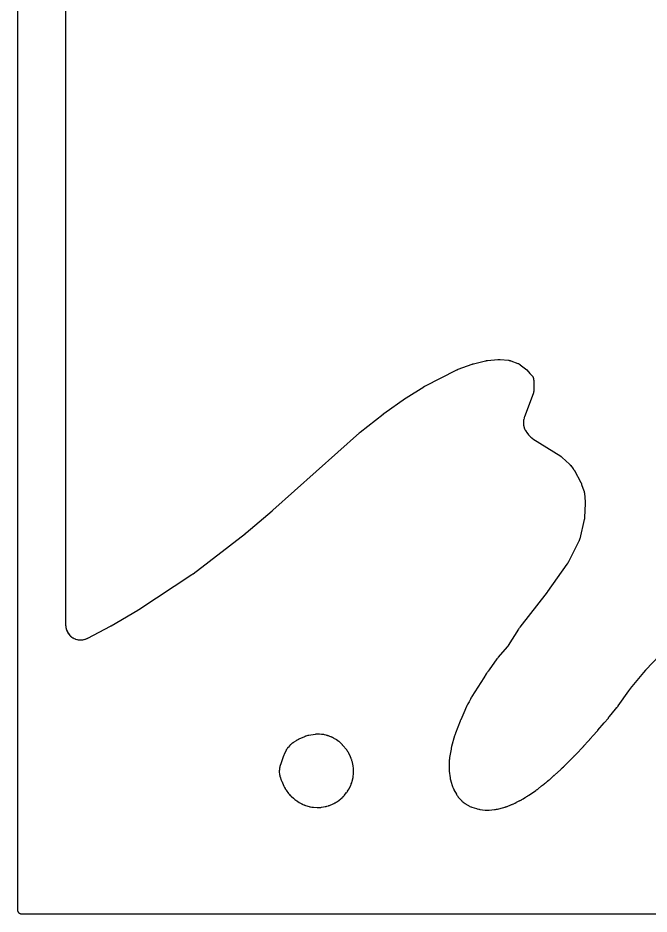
# Model space of a CAD drawing. Header units: millimetres. Extents: x 0 to 300, y 0 to 300.
# Drawn here: x -0.1 to 105.7, y -0.1 to 150 of the extents above; entities that cross this region are included whole.
import ezdxf

# ---------------------------------------------------------------- set-up
doc = ezdxf.new("R2010")
doc.units = ezdxf.units.MM
doc.layers.add('CUT', color=7, linetype='CONTINUOUS')

msp = doc.modelspace()

# ---------------------------------------------------------------- linework, layer by layer
at = {"layer": 'CUT'}
for points in [[(298.5289, -0.0625), (1.4375, -0.0625), (0.5522, -0.0625), (0.4788, -0.0589), (0.4206, -0.0503), (0.3635, -0.036), (0.3082, -0.0162), (0.255, 0.009), (0.2046, 0.0392), (0.1573, 0.0743), (0.1137, 0.1137), (0.0743, 0.1573), (0.0392, 0.2046), (0.009, 0.255), (-0.0162, 0.3082), (-0.036, 0.3635), (-0.0503, 0.4206), (-0.0589, 0.4788), (-0.0625, 0.5522), (-0.0625, 1.4375), (-0.0625, 298.5625)], [(7.9375, 263.6482), (7.9375, 79.1025), (7.9375, 79.0958), (7.9375, 48.4069), (7.9377, 48.3922), (7.94, 48.2968), (7.9406, 48.2822), (7.9434, 48.2249), (7.9455, 48.1956), (7.9639, 48.0084), (7.9725, 47.9503), (8.0086, 47.7683), (8.0228, 47.7113), (8.0765, 47.5337), (8.0962, 47.4784), (8.167, 47.3068), (8.1921, 47.2537), (8.2793, 47.09), (8.3094, 47.0396), (8.4122, 46.8851), (8.4471, 46.8378), (8.5645, 46.6941), (8.6038, 46.6506), (8.7348, 46.519), (8.7782, 46.4795), (8.9213, 46.3614), (8.9683, 46.3263), (9.1223, 46.2227), (9.1726, 46.1924), (9.336, 46.1043), (9.3889, 46.0791), (9.5601, 46.0074), (9.6153, 45.9874), (9.7927, 45.9329), (9.8496, 45.9184), (10.0315, 45.8814), (10.0895, 45.8725), (10.2741, 45.8535), (10.3327, 45.8504), (10.5183, 45.8495), (10.5769, 45.8521), (10.7617, 45.8693), (10.8198, 45.8776), (11.002, 45.9128), (11.059, 45.9268), (11.2369, 45.9796), (11.2923, 45.9991), (11.4666, 46.07), (11.4935, 46.0818), (11.5455, 46.1059), (11.5587, 46.1123), (11.6442, 46.1547), (11.6573, 46.1613), (15.4353, 48.1501), (15.4408, 48.1531), (15.479, 48.1737), (15.4849, 48.1769), (15.5322, 48.2032), (15.5379, 48.2064), (15.5751, 48.2275), (15.5812, 48.231), (20.0102, 50.8186), (20.0167, 50.8224), (20.0618, 50.8495), (20.0687, 50.8538), (20.1245, 50.8883), (20.1312, 50.8926), (20.1749, 50.9205), (20.1821, 50.9251), (29.0625, 56.773), (29.0711, 56.7788), (29.1302, 56.8191), (29.1392, 56.8255), (29.212, 56.8771), (29.2207, 56.8835), (29.2774, 56.9254), (29.2867, 56.9323), (38.061, 63.675), (38.0663, 63.6791), (38.1023, 63.7074), (38.1079, 63.7118), (38.1524, 63.7477), (38.1578, 63.7521), (38.1926, 63.7809), (38.1983, 63.7856), (42.5747, 67.4861), (42.5777, 67.4886), (42.5981, 67.5061), (42.6012, 67.5088), (42.6266, 67.5309), (42.6296, 67.5335), (42.6495, 67.5511), (42.6528, 67.5539), (57.1653, 80.5236), (57.1697, 80.5275), (57.1799, 80.5365), (57.1843, 80.5404), (57.1949, 80.5496), (57.2003, 80.5543), (57.2131, 80.5652), (57.2185, 80.5698), (57.2249, 80.5752), (57.2304, 80.5798), (57.2434, 80.5905), (57.2489, 80.5951), (57.2517, 80.5974), (57.2584, 80.6028), (57.2739, 80.6152), (57.2806, 80.6205), (61.1723, 83.6746), (61.1839, 83.6836), (61.1958, 83.6928), (61.1999, 83.6959), (61.2097, 83.7034), (61.2139, 83.7066), (61.2188, 83.7103), (61.2231, 83.7134), (61.233, 83.7208), (61.2368, 83.7236), (61.2449, 83.7295), (61.2565, 83.7379), (61.2616, 83.7415), (64.9068, 86.334), (64.9112, 86.3371), (64.9213, 86.3442), (64.9257, 86.3473), (64.9361, 86.3545), (64.9415, 86.3582), (64.954, 86.3667), (64.9594, 86.3704), (64.9657, 86.3746), (64.9711, 86.3782), (64.9838, 86.3867), (64.9886, 86.3898), (64.999, 86.3965), (65.0138, 86.406), (65.0203, 86.4101), (67.9527, 88.2493), (67.9614, 88.2547), (67.9817, 88.2671), (67.9904, 88.2724), (68.0011, 88.2787), (68.0098, 88.2839), (68.0303, 88.2958), (68.0392, 88.3009), (68.0494, 88.3066), (68.0583, 88.3116), (68.0791, 88.3231), (68.088, 88.3279), (68.099, 88.3338), (68.108, 88.3386), (68.1291, 88.3496), (68.1381, 88.3542), (73.4877, 91.069), (73.5, 91.0751), (73.5288, 91.0892), (73.5412, 91.0951), (73.5563, 91.1023), (73.5688, 91.108), (73.598, 91.1212), (73.6106, 91.1267), (73.625, 91.133), (73.6377, 91.1384), (73.6673, 91.1506), (73.68, 91.1558), (73.6956, 91.162), (73.7084, 91.167), (73.7383, 91.1783), (73.7512, 91.1831), (76.0742, 92.0246), (76.086, 92.0288), (76.1136, 92.0383), (76.1254, 92.0424), (76.1399, 92.0471), (76.1518, 92.051), (76.1796, 92.0598), (76.1915, 92.0635), (76.2053, 92.0676), (76.2173, 92.0711), (76.2453, 92.0791), (76.2573, 92.0825), (76.2721, 92.0864), (76.2841, 92.0896), (76.3124, 92.0968), (76.3245, 92.0999), (78.3209, 92.5809), (78.3362, 92.5844), (78.3719, 92.5924), (78.3873, 92.5957), (78.4061, 92.5995), (78.4215, 92.6025), (78.4575, 92.6092), (78.473, 92.612), (78.4908, 92.615), (78.5021, 92.6168), (78.5423, 92.6229), (78.5585, 92.6251), (78.5771, 92.6276), (78.5927, 92.6295), (78.6291, 92.6337), (78.6447, 92.6354), (80.4009, 92.8059), (80.4116, 92.8069), (80.4281, 92.8083), (80.4555, 92.8102), (80.4922, 92.8122), (80.5248, 92.8134), (80.5507, 92.8138), (80.5655, 92.814), (80.571, 92.814), (80.6031, 92.8135), (80.6744, 92.811), (80.7172, 92.8086), (80.7316, 92.8074), (80.7422, 92.8065), (82.1791, 92.6719), (82.189, 92.6709), (82.2044, 92.6693), (82.2298, 92.6662), (82.2491, 92.6637), (82.2694, 92.6606), (82.2736, 92.6599), (82.3256, 92.6497), (82.396, 92.6336), (82.4623, 92.6158), (82.5086, 92.6014), (82.5468, 92.5887), (82.5591, 92.5842), (82.5683, 92.5808), (83.7303, 92.1484), (83.7396, 92.1449), (83.75, 92.1409), (83.764, 92.1352), (83.7955, 92.1216), (83.8249, 92.1084), (83.8299, 92.106), (83.8828, 92.0789), (83.9537, 92.0394), (84.0193, 91.9992), (84.0643, 91.9689), (84.101, 91.9428), (84.1128, 91.934), (84.1216, 91.9273), (85.218, 91.0845), (85.7462, 90.4778), (85.753, 90.4698), (85.7694, 90.4505), (85.7799, 90.438), (85.7863, 90.4307), (85.8478, 90.3602), (85.8577, 90.3491), (85.8967, 90.3065), (85.9173, 90.2852), (86.0541, 90.1501), (86.0648, 90.1398), (86.0684, 90.1364), (86.086, 90.1194), (86.1513, 90.0546), (86.1798, 90.0232), (86.1983, 89.9916), (86.2241, 89.9426), (86.2594, 89.8673), (86.2805, 89.8162), (86.3087, 89.738), (86.3251, 89.6851), (86.3459, 89.6047), (86.3573, 89.5505), (86.3706, 89.4685), (86.3794, 89.3929), (86.3832, 89.3515), (86.3854, 89.3201), (86.3881, 89.2909), (86.3972, 89.2139), (86.3975, 89.2116), (86.3994, 89.1954), (86.3998, 89.1928), (86.4054, 89.1483), (86.4105, 89.0953), (86.4185, 88.9756), (86.4205, 88.9134), (86.4205, 88.911), (86.4204, 88.8994), (86.4007, 87.6109), (86.3993, 87.5722), (86.3951, 87.5014), (86.3873, 87.4245), (86.3799, 87.3735), (86.3655, 87.2975), (86.3537, 87.2474), (86.3329, 87.1729), (86.3108, 87.1055), (86.298, 87.069), (84.8441, 83.1974), (84.838, 83.1806), (84.8006, 83.071), (84.795, 83.0541), (84.7745, 82.9877), (84.765, 82.9534), (84.7099, 82.7286), (84.7024, 82.6937), (84.695, 82.6533), (84.69, 82.621), (84.6633, 82.4106), (84.66, 82.3781), (84.6583, 82.3544), (84.6569, 82.3248), (84.6526, 82.1347), (84.6542, 82.0754), (84.6684, 81.8884), (84.6759, 81.8295), (84.7086, 81.6449), (84.7218, 81.587), (84.7725, 81.4065), (84.7914, 81.3503), (84.8597, 81.1756), (84.884, 81.1215), (84.9693, 80.9545), (84.9988, 80.903), (85.1015, 80.743), (85.1182, 80.7185), (85.1519, 80.6713), (85.1606, 80.6594), (85.2186, 80.5823), (85.2277, 80.5706), (85.5279, 80.1913), (85.5386, 80.1782), (85.6095, 80.0937), (85.6205, 80.0809), (85.6645, 80.0314), (85.6877, 80.0067), (85.8409, 79.8527), (85.8914, 79.8074), (86.061, 79.6716), (86.0881, 79.6512), (86.142, 79.6128), (86.1559, 79.6032), (86.2475, 79.5418), (86.2617, 79.5326), (90.9067, 76.6081), (90.9158, 76.6023), (90.9299, 76.5932), (90.9529, 76.5778), (90.9834, 76.5567), (91.0102, 76.5375), (91.0312, 76.5219), (91.0431, 76.5128), (91.0474, 76.5094), (91.0727, 76.4892), (91.1281, 76.4431), (91.1606, 76.4147), (91.1714, 76.4048), (91.1793, 76.3975), (92.3832, 75.2672), (92.3902, 75.2605), (92.401, 75.2502), (92.4186, 75.2328), (92.4419, 75.2092), (92.4622, 75.1879), (92.478, 75.1708), (92.487, 75.1609), (92.4904, 75.1572), (92.5093, 75.1354), (92.5507, 75.0861), (92.5749, 75.0561), (92.5828, 75.0458), (92.5887, 75.0381), (93.0151, 74.4719), (93.0247, 74.4589), (93.0468, 74.4284), (93.0562, 74.4153), (93.0675, 74.3991), (93.0766, 74.3858), (93.0976, 74.3545), (93.1065, 74.3411), (93.1165, 74.3255), (93.1252, 74.3119), (93.145, 74.2799), (93.1534, 74.2661), (93.1635, 74.2492), (93.1717, 74.2353), (93.1904, 74.2026), (93.1983, 74.1885), (94.3001, 72.1811), (94.3047, 72.1726), (94.3118, 72.1593), (94.3232, 72.1372), (94.3382, 72.1074), (94.351, 72.0806), (94.3608, 72.0593), (94.3663, 72.047), (94.3683, 72.0424), (94.3797, 72.0156), (94.4039, 71.9556), (94.4176, 71.9192), (94.422, 71.9069), (94.4252, 71.8977), (94.7984, 70.8059), (94.8014, 70.7972), (94.8059, 70.7835), (94.813, 70.7609), (94.8222, 70.7304), (94.8299, 70.7033), (94.831, 70.6994), (94.8425, 70.6511), (94.8563, 70.5849), (94.8672, 70.5215), (94.8733, 70.4764), (94.8776, 70.439), (94.8787, 70.4268), (94.8795, 70.4176), (94.9993, 68.9708), (95.0003, 68.9568), (95.0025, 68.9242), (95.0034, 68.9102), (95.0042, 68.8931), (95.0048, 68.8791), (95.006, 68.8464), (95.0064, 68.8324), (95.0067, 68.8163), (95.0069, 68.8023), (95.0071, 68.7696), (95.007, 68.7556), (95.0068, 68.7385), (95.0066, 68.7245), (95.0057, 68.6918), (95.0052, 68.6778), (94.9077, 66.3573), (94.9072, 66.3466), (94.9063, 66.33), (94.9044, 66.3026), (94.9013, 66.266), (94.8979, 66.2335), (94.8948, 66.2078), (94.8929, 66.1931), (94.8922, 66.1876), (94.8872, 66.1559), (94.8749, 66.0856), (94.8666, 66.0436), (94.8634, 66.0295), (94.861, 66.0191), (94.0934, 62.7739), (94.0902, 62.7609), (94.0858, 62.7435), (94.0712, 62.692), (94.0443, 62.6071), (94.0316, 62.5698), (94.0172, 62.5331), (93.9828, 62.4509), (93.9608, 62.4022), (93.9529, 62.386), (93.9469, 62.374), (92.1358, 58.808), (92.1281, 58.7934), (92.11, 58.7593), (92.1021, 58.7447), (92.0924, 58.7271), (92.0842, 58.7127), (92.0649, 58.6793), (92.0564, 58.6651), (92.0466, 58.6489), (92.038, 58.6348), (92.0174, 58.6022), (92.0085, 58.5882), (91.9974, 58.5714), (91.9882, 58.5576), (91.9665, 58.5258), (91.957, 58.5122), (88.7084, 53.9324), (88.7002, 53.9208), (88.6915, 53.9089), (88.6886, 53.9049), (88.6815, 53.8951), (88.6784, 53.891), (88.6749, 53.8862), (88.6718, 53.882), (88.6645, 53.8724), (88.6618, 53.8688), (88.6559, 53.861), (88.6474, 53.8499), (88.6436, 53.8451), (84.0678, 47.9849), (84.0579, 47.9719), (83.9947, 47.8862), (83.9852, 47.8729), (83.9089, 47.7633), (83.8997, 47.7498), (83.8413, 47.6608), (83.8325, 47.647), (82.1341, 44.9003), (82.1292, 44.8925), (82.1216, 44.8804), (82.1087, 44.8606), (82.0911, 44.8343), (82.0751, 44.8112), (82.0621, 44.7931), (82.0546, 44.7828), (82.0518, 44.7789), (82.035, 44.757), (81.9971, 44.7087), (81.9737, 44.6802), (81.9656, 44.6707), (81.9596, 44.6638), (80.4519, 42.9359), (80.4428, 42.9253), (80.3848, 42.8555), (80.376, 42.8447), (80.3051, 42.7554), (80.2966, 42.7444), (80.2418, 42.672), (80.2335, 42.6608), (78.9214, 40.8397), (78.764, 40.6321), (78.7503, 40.614), (78.7436, 40.6051), (78.6981, 40.5427), (78.6912, 40.533), (78.636, 40.4541), (78.6294, 40.4445), (78.587, 40.3813), (78.5802, 40.3708), (78.5522, 40.3272), (78.551, 40.3256), (78.5167, 40.2764), (78.5114, 40.2688), (78.4695, 40.2068), (78.4645, 40.1993), (78.4322, 40.1499), (78.4269, 40.1417), (78.0077, 39.478), (76.0218, 36.3804), (76.0116, 36.3639), (75.9468, 36.2553), (75.9371, 36.2385), (75.8604, 36.0997), (75.8512, 36.0825), (75.7937, 35.97), (75.7851, 35.9525), (75.551, 35.4559), (75.3664, 35.1565), (75.3606, 35.1469), (75.3205, 35.0791), (75.3146, 35.0689), (75.2892, 35.0239), (75.2774, 35.002), (75.2068, 34.8639), (75.1963, 34.8423), (75.1789, 34.8046), (75.1742, 34.7944), (75.1429, 34.7231), (75.1379, 34.7114), (74.6829, 33.6137), (74.147, 32.4767), (74.1426, 32.4671), (74.1127, 32.4006), (74.1082, 32.3903), (74.0724, 32.3066), (74.0681, 32.2964), (74.0411, 32.2298), (74.0367, 32.2188), (73.2646, 30.205), (73.2572, 30.1848), (73.2178, 30.0698), (73.2169, 30.0674), (73.2108, 30.0504), (73.1626, 29.911), (73.1569, 29.8938), (73.1219, 29.7815), (73.1168, 29.7642), (72.6283, 28.0152), (72.6243, 27.9999), (72.5992, 27.9001), (72.5956, 27.8846), (72.5674, 27.7585), (72.5642, 27.743), (72.5444, 27.642), (72.5416, 27.6264), (72.5296, 27.555), (72.2899, 26.1482), (72.2868, 26.1279), (72.2689, 25.9959), (72.2665, 25.9756), (72.2621, 25.9316), (72.2614, 25.9254), (72.2566, 25.8773), (72.2498, 25.8093), (72.249, 25.8005), (72.245, 25.7591), (72.2433, 25.7387), (72.2347, 25.6058), (72.2338, 25.5853), (72.2038, 24.5875), (72.1977, 24.4004), (72.1974, 24.388), (72.1971, 24.3658), (72.1971, 24.3653), (72.1969, 24.3531), (72.1961, 24.2739), (72.1961, 24.2617), (72.1966, 24.2141), (72.1973, 24.1897), (72.2055, 24.0316), (72.2072, 24.0073), (72.2116, 23.9598), (72.2128, 23.9477), (72.2217, 23.869), (72.2231, 23.8569), (72.3671, 22.7766), (72.369, 22.7629), (72.3829, 22.6744), (72.3852, 22.6608), (72.3948, 22.6077), (72.4003, 22.5807), (72.4401, 22.406), (72.4469, 22.3793), (72.4613, 22.3274), (72.4651, 22.3141), (72.4656, 22.3127), (72.4706, 22.2945), (72.4745, 22.2812), (72.5005, 22.1952), (72.5047, 22.182), (72.7988, 21.2865), (72.8033, 21.2734), (72.8332, 21.189), (72.8379, 21.1761), (72.857, 21.1258), (72.8674, 21.1002), (72.9386, 20.936), (72.9502, 20.911), (72.9738, 20.8626), (72.98, 20.8503), (73.0212, 20.7708), (73.0277, 20.7586), (73.4484, 19.9905), (73.4571, 19.9752), (73.5148, 19.8768), (73.5239, 19.8618), (73.5602, 19.8038), (73.5675, 19.7929), (73.5734, 19.7835), (73.5938, 19.7532), (73.6891, 19.6208), (73.7118, 19.5888), (73.7172, 19.5817), (73.7322, 19.5609), (73.7544, 19.5319), (73.7993, 19.4768), (73.8111, 19.4629), (73.8888, 19.3733), (73.9009, 19.3597), (74.031, 19.2187), (74.2246, 19.0047), (74.2335, 18.995), (74.2925, 18.9326), (74.3016, 18.9231), (74.3379, 18.8864), (74.3568, 18.8681), (74.4809, 18.753), (74.5142, 18.7248), (74.5189, 18.7205), (74.5588, 18.6871), (74.6913, 18.5859), (74.7123, 18.5706), (74.754, 18.5415), (74.7648, 18.5342), (74.8351, 18.4874), (74.846, 18.4803), (75.3257, 18.1759), (75.33, 18.1731), (75.3361, 18.1693), (75.3568, 18.1562), (75.3674, 18.1496), (75.4369, 18.1074), (75.4477, 18.1011), (75.49, 18.0766), (75.5119, 18.0646), (75.654, 17.9902), (75.6993, 17.9689), (75.847, 17.9066), (75.8703, 17.8974), (75.9161, 17.8803), (75.9279, 17.8761), (76.0046, 17.8492), (76.0164, 17.8452), (76.7799, 17.5961), (76.7938, 17.5918), (76.8845, 17.5646), (76.8985, 17.5606), (76.9534, 17.5456), (76.9817, 17.5386), (77.1665, 17.4976), (77.195, 17.492), (77.2511, 17.4824), (77.2655, 17.4801), (77.3592, 17.4664), (77.3736, 17.4645), (77.3783, 17.4639), (78.2481, 17.358), (78.2638, 17.3563), (78.3658, 17.3466), (78.3815, 17.3454), (78.4429, 17.3411), (78.4744, 17.3398), (78.6792, 17.3365), (78.7107, 17.3369), (78.7722, 17.3391), (78.788, 17.3399), (78.8902, 17.3463), (78.9059, 17.3475), (79.8231, 17.4295), (79.8265, 17.4298), (79.8387, 17.431), (79.9176, 17.4396), (79.9297, 17.4411), (79.977, 17.4473), (80.0012, 17.4509), (80.1576, 17.4779), (80.1816, 17.4825), (80.2283, 17.4925), (80.2402, 17.4952), (80.3175, 17.5134), (80.3293, 17.5164), (81.3794, 17.7867), (81.3991, 17.7921), (81.5268, 17.8297), (81.5463, 17.8358), (81.5837, 17.8482), (81.5939, 17.8514), (81.6713, 17.8773), (81.7048, 17.8884), (81.7092, 17.8899), (81.752, 17.9042), (81.7713, 17.911), (81.8958, 17.9574), (81.9149, 17.9648), (82.5324, 18.2189), (82.662, 18.2614), (82.6757, 18.2661), (82.7641, 18.2975), (82.7777, 18.3025), (82.8304, 18.3226), (82.8571, 18.3336), (83.0289, 18.4089), (83.0551, 18.4212), (83.1056, 18.4463), (83.1185, 18.4529), (83.2015, 18.4967), (83.205, 18.4986), (83.2462, 18.5169), (83.2624, 18.5244), (83.394, 18.5876), (83.41, 18.5956), (83.5132, 18.6491), (83.529, 18.6576), (83.8652, 18.8447), (83.9752, 18.8939), (83.985, 18.8984), (84.0535, 18.9305), (84.0637, 18.9354), (84.1082, 18.9573), (84.1294, 18.9682), (84.2603, 19.0392), (84.2803, 19.0506), (84.3146, 19.0709), (84.3238, 19.0765), (84.3874, 19.1158), (84.3977, 19.1223), (84.6064, 19.2572), (84.8382, 19.3862), (84.8546, 19.3957), (84.9605, 19.459), (84.9766, 19.469), (85.1069, 19.5527), (85.1227, 19.5632), (85.1743, 19.5988), (85.3294, 19.6854), (85.3457, 19.6949), (85.4512, 19.7583), (85.4673, 19.7683), (85.597, 19.8519), (85.6127, 19.8624), (85.714, 19.9323), (85.7294, 19.9433), (86.1599, 20.261), (86.747, 20.6403), (86.762, 20.6504), (86.8584, 20.7169), (86.8731, 20.7273), (86.9916, 20.8144), (87.0059, 20.8253), (87.0982, 20.8974), (87.1122, 20.9088), (87.697, 21.3952), (88.2071, 21.7717), (88.2184, 21.7802), (88.2908, 21.8363), (88.3018, 21.8451), (88.3911, 21.9177), (88.402, 21.9267), (88.4717, 21.9862), (88.4823, 21.9954), (88.7014, 22.1915), (88.7284, 22.2113), (88.7399, 22.2199), (88.8135, 22.2769), (88.8247, 22.2858), (88.9154, 22.3594), (88.9264, 22.3686), (88.9973, 22.429), (89.0081, 22.4384), (89.7726, 23.1224), (89.8154, 23.1593), (89.8238, 23.1667), (89.8917, 23.2275), (89.8999, 23.235), (89.9392, 23.2715), (90.8731, 24.107), (90.8806, 24.1139), (90.9329, 24.1622), (90.9409, 24.1698), (91.0049, 24.2312), (91.0126, 24.2388), (91.0623, 24.2882), (91.0703, 24.2964), (91.0969, 24.3239), (91.1046, 24.3315), (91.1153, 24.3423), (91.1741, 24.4031), (91.3905, 24.5967), (91.3976, 24.6031), (91.4466, 24.6484), (91.4541, 24.6555), (91.5143, 24.713), (91.5215, 24.72), (91.5683, 24.7663), (91.5759, 24.7739), (92.92, 26.1515), (93.1033, 26.3286), (93.1091, 26.3343), (93.1492, 26.3742), (93.1554, 26.3803), (93.2046, 26.4307), (93.2106, 26.4369), (93.2489, 26.4772), (93.2552, 26.4839), (93.4423, 26.6868), (94.713, 27.9891), (94.7184, 27.9947), (94.7556, 28.0339), (94.7613, 28.04), (94.8071, 28.0895), (94.8126, 28.0955), (94.8482, 28.1351), (94.854, 28.1416), (95.4753, 28.8527), (95.6885, 29.0733), (95.6947, 29.0799), (95.7379, 29.126), (95.7445, 29.1331), (95.7975, 29.1914), (95.7983, 29.1924), (95.8021, 29.1965), (95.8085, 29.2037), (95.8496, 29.2504), (95.8563, 29.2582), (96.3542, 29.8444), (97.0368, 30.5847), (97.0416, 30.5899), (97.074, 30.6259), (97.079, 30.6315), (97.119, 30.677), (97.1238, 30.6825), (97.1549, 30.7189), (97.16, 30.7248), (98.213, 31.9865), (98.8967, 32.7691), (98.9026, 32.776), (98.9434, 32.8241), (98.9496, 32.8316), (98.9995, 32.8924), (99.0055, 32.8998), (99.0441, 32.9485), (99.0504, 32.9565), (99.3616, 33.3627), (100.3464, 34.5426), (100.3533, 34.5511), (100.4011, 34.6105), (100.4083, 34.6197), (100.4664, 34.6949), (100.4734, 34.704), (100.5181, 34.7643), (100.5253, 34.7743), (100.5367, 34.7902), (100.5375, 34.7914), (102.3447, 37.3339), (102.5026, 37.5561), (102.5067, 37.5617), (102.5162, 37.5748), (102.5202, 37.5804), (102.5301, 37.5938), (102.5351, 37.6007), (102.5471, 37.6166), (102.5522, 37.6234), (102.5583, 37.6313), (102.5635, 37.6381), (102.5758, 37.6539), (102.5811, 37.6606), (102.5838, 37.6641), (102.5902, 37.672), (102.6051, 37.6903), (102.6115, 37.6982), (105.1071, 40.6983), (105.1109, 40.7028), (105.1198, 40.7134), (105.1236, 40.7179), (105.1326, 40.7285), (105.1374, 40.7339), (105.1484, 40.7467), (105.1531, 40.7521), (105.1587, 40.7583), (105.1635, 40.7637), (105.1748, 40.7763), (105.1796, 40.7817), (105.1821, 40.7844), (105.1879, 40.7907), (105.2015, 40.8053), (105.2073, 40.8116), (108.6054, 44.4002)]]:
    msp.add_lwpolyline(points, dxfattribs=at)
msp.add_lwpolyline([(46.1063, 19.3378), (46.3083, 19.1605), (46.3196, 19.1508), (46.3432, 19.1311), (46.3521, 19.1236), (46.3892, 19.0927), (46.3939, 19.0888), (46.395, 19.0879), (46.4249, 19.0631), (46.4362, 19.0539), (46.4808, 19.0186), (46.5041, 19.0011), (46.5658, 18.9571), (46.658, 18.891), (46.682, 18.8746), (46.7297, 18.8437), (46.742, 18.836), (46.7555, 18.8277), (46.7596, 18.8251), (46.772, 18.8174), (46.8526, 18.7684), (46.8651, 18.761), (47.0694, 18.6435), (47.4229, 18.4386), (47.4378, 18.4302), (47.5349, 18.3776), (47.5499, 18.3697), (47.5682, 18.3605), (47.569, 18.36), (47.5844, 18.352), (47.6447, 18.3218), (47.6761, 18.3072), (47.8824, 18.2183), (47.9145, 18.2056), (47.9779, 18.1825), (47.9943, 18.1768), (48.003, 18.1739), (48.0198, 18.1678), (48.0362, 18.1621), (48.1437, 18.1267), (48.1604, 18.1215), (48.7401, 17.9487), (48.7571, 17.9439), (48.8683, 17.9143), (48.8854, 17.91), (48.921, 17.9017), (48.955, 17.8936), (48.9891, 17.8865), (49.2123, 17.847), (49.2468, 17.842), (49.3144, 17.834), (49.3317, 17.8322), (49.4447, 17.8223), (49.4621, 17.821), (50.087, 17.7842), (50.0898, 17.7841), (50.1069, 17.7833), (50.2181, 17.7799), (50.2353, 17.7797), (50.3021, 17.7795), (50.3363, 17.7805), (50.5585, 17.7928), (50.5926, 17.7957), (50.659, 17.8032), (50.676, 17.8053), (50.6887, 17.8071), (50.6992, 17.8084), (50.716, 17.8106), (50.8254, 17.8265), (50.8422, 17.8292), (51.151, 17.8832), (51.4338, 17.9316), (51.4507, 17.9348), (51.4825, 17.9411), (51.4847, 17.9415), (51.5011, 17.9447), (51.6076, 17.9663), (51.6239, 17.9699), (51.6874, 17.9847), (51.7197, 17.9932), (51.9281, 18.0541), (51.9599, 18.0644), (52.0214, 18.0861), (52.0371, 18.0919), (52.1384, 18.131), (52.1539, 18.1373), (52.1565, 18.1384), (52.7751, 18.397), (52.7752, 18.397), (52.7867, 18.4019), (52.861, 18.4348), (52.8724, 18.44), (52.9167, 18.4608), (52.9392, 18.4718), (53.0816, 18.5459), (53.125, 18.5708), (53.1409, 18.5808), (53.1611, 18.5914), (53.2043, 18.6163), (53.3394, 18.702), (53.3602, 18.7158), (53.4002, 18.7436), (53.4104, 18.7509), (53.476, 18.7985), (53.4861, 18.8059), (54.0494, 19.2328), (54.0629, 19.2431), (54.0726, 19.2506), (54.1353, 19.3002), (54.1449, 19.3079), (54.1819, 19.3384), (54.2006, 19.3545), (54.318, 19.4596), (54.3532, 19.4939), (54.4407, 19.5862), (54.4438, 19.5894), (54.446, 19.5918), (54.4616, 19.6083), (54.4634, 19.6103), (54.4939, 19.6423), (54.5105, 19.6605), (54.5421, 19.6965), (54.5501, 19.7059), (54.6015, 19.7669), (54.6093, 19.7764), (55.0351, 20.3041), (55.0454, 20.3173), (55.1115, 20.4041), (55.1215, 20.4176), (55.1597, 20.4707), (55.1785, 20.4985), (55.2955, 20.6824), (55.3127, 20.7112), (55.3448, 20.7683), (55.3525, 20.7825), (55.3643, 20.8037), (55.3723, 20.8185), (55.4226, 20.9148), (55.4301, 20.9298), (55.7142, 21.5126), (55.7213, 21.5277), (55.766, 21.6265), (55.7727, 21.6417), (55.7979, 21.7017), (55.81, 21.7328), (55.8827, 21.9369), (55.893, 21.9687), (55.9114, 22.0311), (55.9159, 22.0471), (55.9436, 22.1519), (55.9476, 22.1681), (55.9483, 22.1708), (56.1007, 22.8188), (56.1028, 22.8278), (56.1036, 22.8311), (56.1073, 22.8478), (56.1297, 22.9572), (56.1329, 22.9741), (56.1445, 23.0402), (56.1495, 23.0742), (56.1754, 23.2959), (56.1784, 23.3301), (56.1824, 23.397), (56.1831, 23.4142), (56.1865, 23.5258), (56.1868, 23.543), (56.1879, 24.1363), (56.1877, 24.1543), (56.1843, 24.2716), (56.1836, 24.2897), (56.1817, 24.3212), (56.1812, 24.3326), (56.1769, 24.4034), (56.1736, 24.4397), (56.1449, 24.6744), (56.1394, 24.7104), (56.1265, 24.7802), (56.1229, 24.7981), (56.1209, 24.8073), (56.1181, 24.822), (56.1145, 24.8397), (56.0894, 24.9542), (56.0852, 24.9717), (55.9896, 25.352), (55.9313, 25.5872), (55.9273, 25.6023), (55.9002, 25.7005), (55.8959, 25.7155), (55.8898, 25.7355), (55.8865, 25.7468), (55.8805, 25.766), (55.8781, 25.774), (55.8775, 25.7758), (55.8679, 25.8069), (55.8575, 25.8374), (55.8192, 25.9411), (55.7854, 26.0346), (55.7737, 26.0647), (55.7491, 26.1227), (55.7427, 26.1374), (55.6992, 26.2328), (55.6924, 26.2474), (55.3906, 26.8658), (55.3824, 26.882), (55.3276, 26.9862), (55.3189, 27.0021), (55.2841, 27.0636), (55.2671, 27.0917), (55.2634, 27.0984), (55.2443, 27.1298), (55.1146, 27.3303), (55.0937, 27.3605), (55.0511, 27.4182), (55.04, 27.4328), (54.9661, 27.5267), (54.9545, 27.541), (54.4698, 28.12), (54.4617, 28.1294), (54.4087, 28.1902), (54.4005, 28.1994), (54.3679, 28.2352), (54.3508, 28.2532), (54.3468, 28.2573), (54.3036, 28.3067), (54.2949, 28.3165), (54.2604, 28.3544), (54.2423, 28.3734), (54.1222, 28.4941), (54.1033, 28.5123), (54.0656, 28.547), (54.0558, 28.5557), (53.9919, 28.6121), (53.982, 28.6206), (53.7579, 28.8095), (53.7442, 28.8207), (53.6539, 28.8924), (53.6398, 28.9032), (53.5843, 28.9446), (53.5553, 28.965), (53.3627, 29.0917), (53.3325, 29.1103), (53.2725, 29.1449), (53.257, 29.1535), (53.1555, 29.2082), (53.1397, 29.2163), (53.0266, 29.2729), (52.9368, 29.3339), (52.9223, 29.3434), (52.8652, 29.3799), (52.8354, 29.3977), (52.6384, 29.5079), (52.6076, 29.524), (52.5467, 29.5536), (52.5309, 29.5609), (52.428, 29.6073), (52.412, 29.6142), (52.2326, 29.6888), (52.2156, 29.6956), (52.1045, 29.7378), (52.0873, 29.7441), (52.0199, 29.7674), (51.985, 29.7783), (51.9027, 29.8013), (51.8169, 29.832), (51.7821, 29.8433), (51.7137, 29.8632), (51.6961, 29.868), (51.5812, 29.8977), (51.5635, 29.902), (51.3368, 29.9532), (51.3167, 29.9574), (51.1855, 29.9823), (51.1653, 29.9858), (50.9997, 30.0115), (50.9794, 30.0143), (50.8468, 30.0302), (50.8264, 30.0323), (50.4927, 30.0608), (50.4803, 30.0617), (50.4001, 30.0669), (50.3878, 30.0676), (50.3395, 30.0697), (50.3148, 30.0703), (50.1563, 30.0707), (50.1068, 30.0688), (49.9488, 30.0562), (49.9242, 30.0537), (49.8762, 30.0479), (49.864, 30.0463), (49.7844, 30.035), (49.7722, 30.0331), (48.7205, 29.8611), (48.7081, 29.859), (48.6277, 29.8441), (48.6154, 29.8416), (48.5673, 29.8317), (48.5427, 29.8261), (48.3863, 29.7868), (48.3381, 29.7725), (48.1855, 29.7203), (48.1618, 29.7116), (48.1524, 29.708), (48.1343, 29.7013), (48.0886, 29.6834), (48.0769, 29.6787), (48.0014, 29.6474), (47.9899, 29.6424), (47.0376, 29.2231), (47.0257, 29.2177), (46.9484, 29.1816), (46.9482, 29.1815), (46.9442, 29.1797), (46.9326, 29.1741), (46.8878, 29.1521), (46.8651, 29.1404), (46.7192, 29.0609), (46.697, 29.0482), (46.6542, 29.0224), (46.6433, 29.0157), (46.5731, 28.9714), (46.5623, 28.9645), (46.1624, 28.7001), (46.1487, 28.6908), (46.0606, 28.6289), (46.0472, 28.6192), (46.0311, 28.6073), (46.0137, 28.5956), (46.0034, 28.5886), (45.9372, 28.5423), (45.9271, 28.5351), (45.8879, 28.5064), (45.8681, 28.4913), (45.7435, 28.3921), (45.7059, 28.3595), (45.5899, 28.2503), (45.5721, 28.2328), (45.5382, 28.1981), (45.5296, 28.1891), (45.4743, 28.1302), (45.4659, 28.121), (45.274, 27.9078), (45.2649, 27.8974), (45.2062, 27.829), (45.1973, 27.8184), (45.163, 27.7765), (45.1459, 27.7547), (45.0398, 27.6122), (45.0088, 27.5663), (44.9163, 27.4147), (44.9024, 27.3907), (44.8764, 27.3432), (44.8699, 27.331), (44.8284, 27.251), (44.8222, 27.2387), (44.556, 26.6952), (44.5477, 26.6775), (44.4957, 26.562), (44.488, 26.5441), (44.4275, 26.3972), (44.4204, 26.379), (44.376, 26.2604), (44.3695, 26.242), (43.9223, 24.9168), (43.9172, 24.9012), (43.8859, 24.7992), (43.8813, 24.7834), (43.8642, 24.7217), (43.8563, 24.6898), (43.8106, 24.4815), (43.8044, 24.4493), (43.7941, 24.386), (43.7917, 24.3698), (43.7805, 24.287), (43.7805, 24.2864), (43.7772, 24.2568), (43.7763, 24.2462), (43.7714, 24.2084), (43.7698, 24.195), (43.7636, 24.1367), (43.7621, 24.121), (43.7597, 24.0909), (43.7596, 24.0902), (43.7547, 24.0307), (43.7546, 24.0272), (43.7539, 24.0184), (43.7528, 24.0026), (43.7495, 23.9409), (43.7487, 23.9093), (43.7486, 23.8423), (43.7486, 23.8419), (43.7486, 23.8412), (43.7485, 23.7064), (43.7517, 23.6432), (43.7729, 23.4414), (43.777, 23.41), (43.7867, 23.349), (43.7894, 23.3334), (43.8062, 23.243), (43.8123, 23.2142), (43.8298, 23.1404), (43.8331, 23.1272), (43.8465, 23.0757), (43.854, 23.0495), (43.9065, 22.8804), (43.9152, 22.8546), (43.9332, 22.8045), (43.938, 22.7918), (43.9564, 22.7441), (43.9641, 22.716), (43.9702, 22.6952), (44.0122, 22.5607), (44.019, 22.5401), (44.0777, 22.3733), (44.0853, 22.353), (44.1369, 22.2218), (44.1452, 22.2018), (44.5151, 21.3527), (44.5218, 21.3378), (44.5669, 21.2416), (44.574, 21.2269), (44.6027, 21.1699), (44.6181, 21.141), (44.7236, 20.9568), (44.7406, 20.9288), (44.7753, 20.8753), (44.7843, 20.8617), (44.8445, 20.7741), (44.8539, 20.7607), (44.8579, 20.7552), (44.8855, 20.7149), (44.8959, 20.7003), (45.2959, 20.152), (45.3061, 20.1386), (45.3731, 20.0519), (45.3836, 20.0387), (45.3939, 20.0262), (45.4267, 19.986), (45.4484, 19.9608), (45.5938, 19.8015), (45.6168, 19.7775), (45.6631, 19.7322), (45.6751, 19.7207), (45.6931, 19.704), (45.6949, 19.7023), (45.7071, 19.6907), (45.7873, 19.6166), (45.7999, 19.6053)], close=True, dxfattribs=at)

doc.saveas('drawing.dxf')
